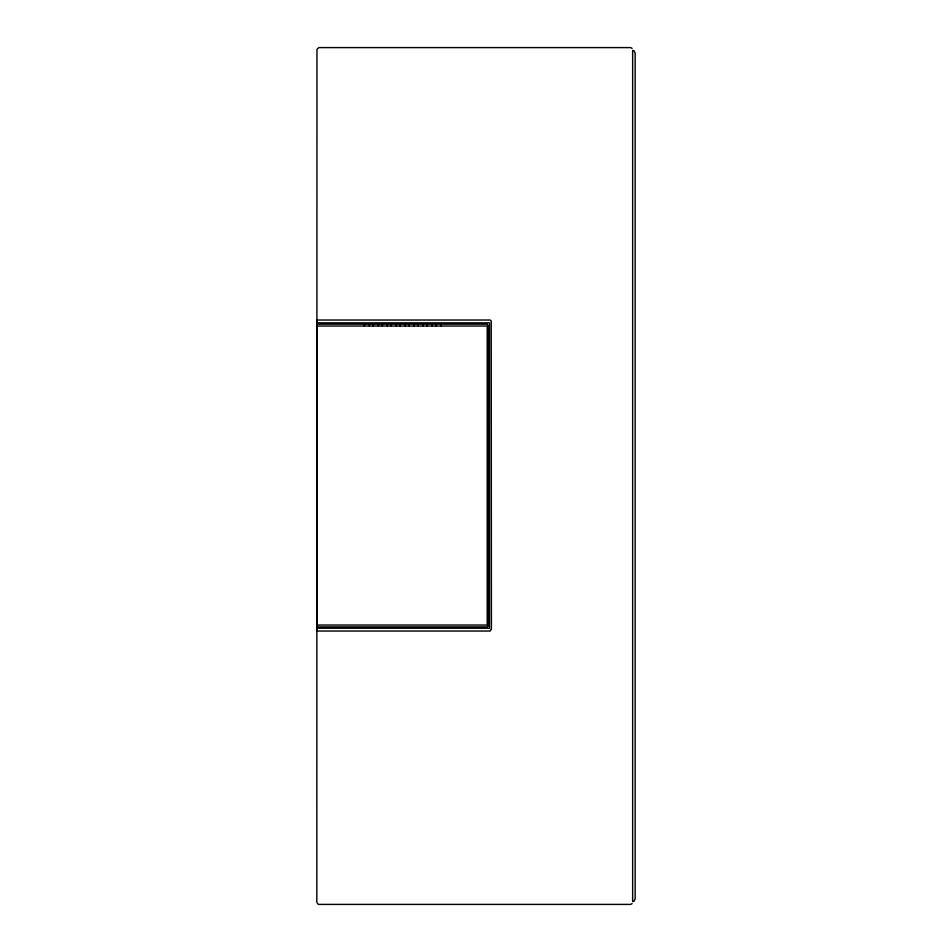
<?xml version="1.0" encoding="UTF-8"?>
<svg xmlns="http://www.w3.org/2000/svg" width="952" height="952" viewBox="0 0 952 952"><rect width="100%" height="100%" fill="white"/><g stroke="black" fill="none" stroke-linecap="round" stroke-linejoin="round"><path stroke-width="1.43" d="M634.008 901.33L635.174 898.688L635.174 53.312L634.008 50.67M632.092 903.567L630.759 904.4L318.718 904.4L317.373 903.567L316.826 901.544L316.968 49.361L318.718 47.6L630.759 47.6L632.092 48.433M633.282 50.456L632.652 50.456L632.652 901.544L633.282 901.544M317.183 322.847L489.507 322.847L489.507 628.213L317.183 628.213M317.183 324.168L487.198 324.168L488.459 326.036L488.293 625.964L487.198 626.904L317.183 626.904M317.183 326.036L487.198 326.036L487.198 625.036L317.183 625.036M441.24 324.168L441.24 326.036M436.195 324.168L436.195 326.036M432.256 324.168L432.256 326.036M427.222 324.168L427.222 326.036M423.283 324.168L423.283 326.036M418.249 324.168L418.249 326.036M414.31 324.168L414.31 326.036M409.277 324.168L409.277 326.036M405.338 324.168L405.338 326.036M400.304 324.168L400.304 326.036M396.365 324.168L396.365 326.036M391.332 324.168L391.332 326.036M387.393 324.168L387.393 326.036M382.359 324.168L382.359 326.036M378.42 324.168L378.42 326.036M373.386 324.168L373.386 326.036M369.447 324.168L369.447 326.036M364.414 324.168L364.414 326.036M491.41 629.153L490.137 631.045L317.183 631.045L317.183 320.027L490.137 320.027L491.232 320.967L491.41 629.153"/></g></svg>
